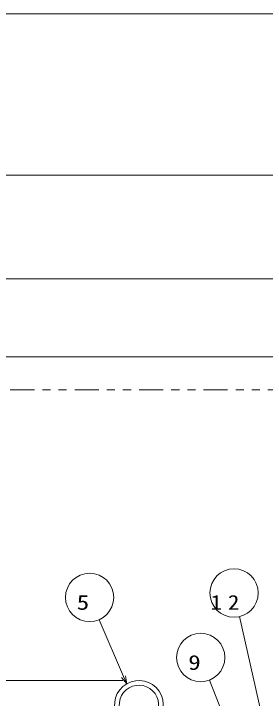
# Model space of a CAD drawing. Units: millimetres on the paper. Extents: x 0 to 420, y -594 to 297.
# Drawn here: x 100.7 to 132, y 212.1 to 297 of the extents above; entities that cross this region are included whole.
import ezdxf
from ezdxf.enums import TextEntityAlignment as Align

# ---------------------------------------------------------------- set-up
doc = ezdxf.new("R2010")
doc.units = ezdxf.units.MM
doc.linetypes.add('USER3', pattern=[8, 3, -1, 1, -1, 1, -1])
for name, color, linetype, lineweight in [('0_2', 7, 'Continuous', 13), ('2D', 7, 'Continuous', 13), ('2D_DIMENSION', 7, 'Continuous', 13), ('2D_OUTLINE', 7, 'USER3', 13), ('AM_5', 7, 'Continuous', 13), ('FMT', 7, 'Continuous', 13)]:
    doc.layers.add(name, color=color, linetype=linetype, lineweight=lineweight)
doc.styles.add('ＭＳ ゴシック', font='')
doc.styles.get('ＭＳ ゴシック').set_extended_font_data('MS Gothic')

msp = doc.modelspace()

# ---------------------------------------------------------------- linework, layer by layer
at = {"layer": '0_2'}
msp.add_lwpolyline([(0, 297), (420, 297), (420, 0), (0, 0)], close=True, dxfattribs=at)
at = {"layer": '2D'}
for radius, start, end in [(3.024, 307.84172, 292.16007), (2.436, 309.75468, 290.25403)]:
    msp.add_arc((116.27, 211.321), radius, start, end, dxfattribs=at)
at = {"layer": '2D_DIMENSION'}
for p, q in [((55.485, 264.133), (276.379, 264.133)), ((91.482, 254.441), (240.397, 254.441)), ((114.27, 214.345), (47.396, 214.345)), ((114.27, 214.345), (47.418, 214.345))]:
    msp.add_line(p, q, dxfattribs=at)
at = {"layer": '2D_OUTLINE'}
msp.add_line((167.291, 250.368), (100.096, 250.368), dxfattribs=at)
at = {"layer": 'AM_5'}
for p, q in [((111.334, 221.878), (114.374, 214.828)), ((128.754, 222.26), (131.628, 209.691)), ((114.374, 214.828), (114.77, 213.91)), ((114.77, 213.91), (114.62, 214.934)), ((114.128, 214.722), (114.77, 213.91)), ((125.041, 214.393), (131.68, 197.457))]:
    msp.add_line(p, q, dxfattribs=at)
for centre in [(110.146, 224.633), (128.086, 225.185), (123.946, 217.186)]:
    msp.add_circle(centre, 3, dxfattribs=at)
at = {"layer": 'FMT'}
msp.add_line((28, 277), (403, 277), dxfattribs=at)

# ---------------------------------------------------------------- texts
at = {"layer": 'AM_5', "style": 'ＭＳ ゴシック', "width": 1.25}
for s, p in [('5', (108.539, 222.55)), ('9', (122.398, 215.103))]:
    msp.add_text(s, height=1.833, dxfattribs=at).set_placement(p, align=Align.BOTTOM_LEFT)
at = {"layer": 'AM_5', "insert": (125.169, 223.101), "char_height": 1.833, "attachment_point": 7, "style": 'ＭＳ ゴシック'}
msp.add_mtext('\\T1.5;\\W1.15;12', dxfattribs=at)

doc.saveas('drawing.dxf')
